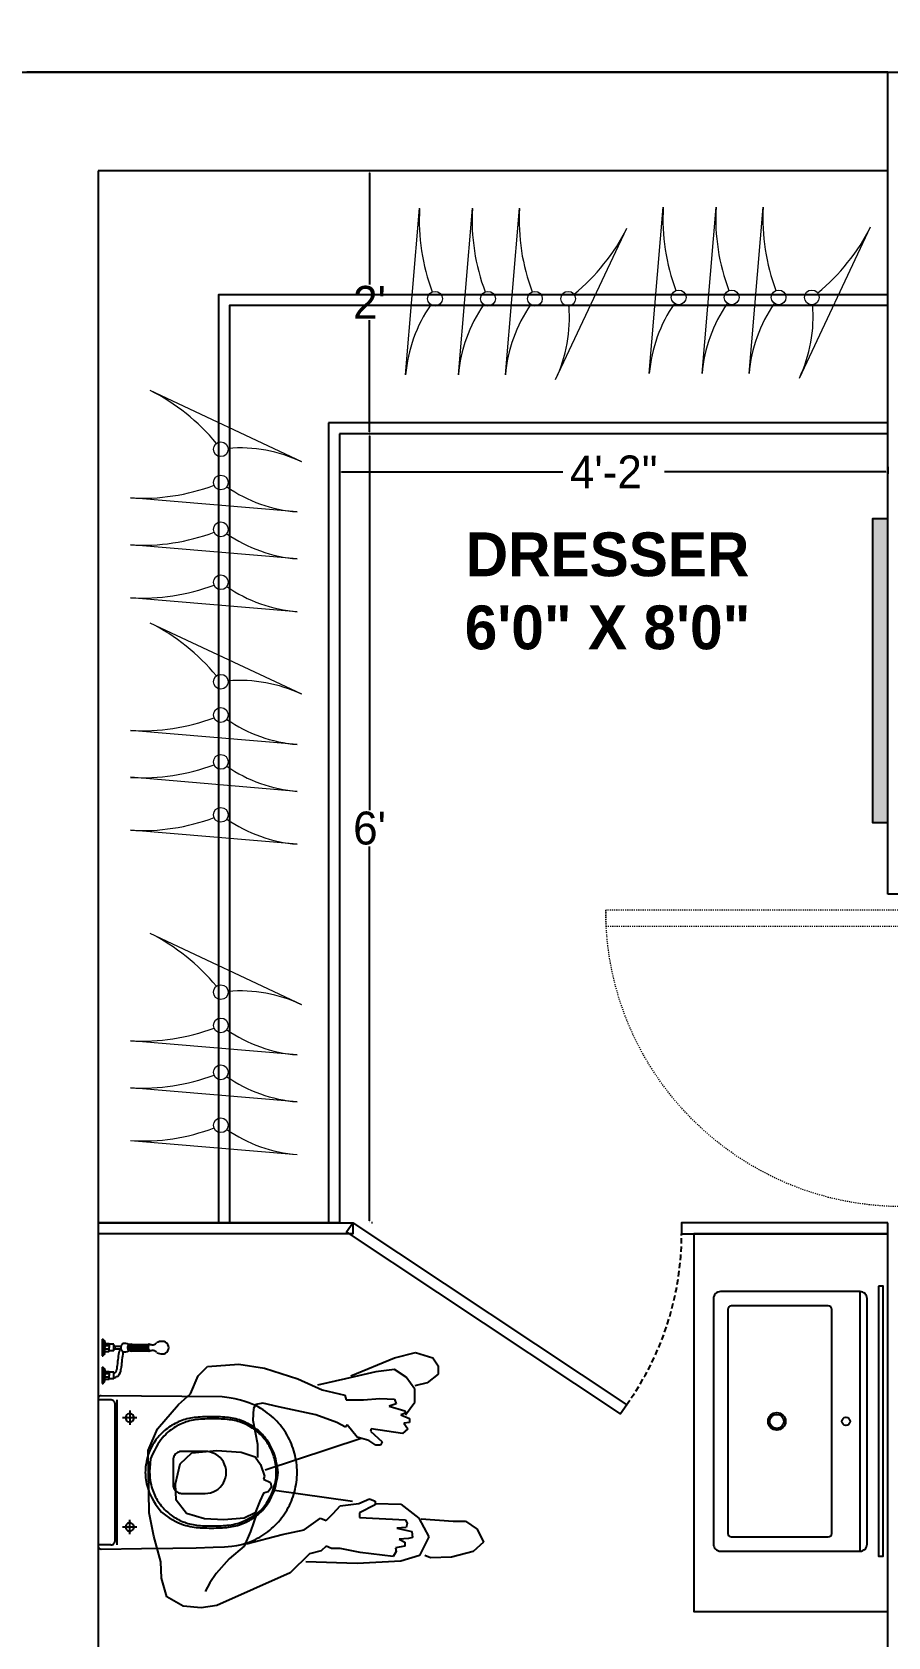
# Model space of a CAD drawing. Header units: inches. Extents: x 9636 to 21597, y -10243 to 557.
# Drawn here: x 10944.4 to 11022.4, y -2623.1 to -2476.7 of the extents above; entities that cross this region are included whole.
import ezdxf

# ---------------------------------------------------------------- set-up
doc = ezdxf.new("R2010")
doc.units = ezdxf.units.IN
doc.header["$MEASUREMENT"] = 0
for name, pattern in [('AUDIT_D_060311083008-3', [0]), ('DASHED', [0.75, 0.5, -0.25]), ('DASHED2', [0.375, 0.25, -0.125]), ('HIDDEN', [0.375, 0.25, -0.125])]:
    doc.linetypes.add(name, pattern=pattern)
for name, color, linetype in [('A-DOOR', 251, 'AUDIT_D_060311083008-3'), ('A-Door-Frame', 1, 'Continuous'), ('A-Door-Swing', 8, 'HIDDEN'), ('Edges', 7, 'Continuous'), ('IEL-HATCH-002', 7, 'Continuous'), ('sanit acces', 4, 'Continuous')]:
    doc.layers.add(name, color=color, linetype=linetype)
doc.layers.add('Furniture', color=251, linetype='Continuous', lineweight=18)
doc.styles.add('HEMI', font='stylu.ttf')
doc.styles.get("Standard").update_dxf_attribs({"font": 'arial.ttf'})
doc.dimstyles.get("Standard").update_dxf_attribs({"dimtxt": 0.18, "dimasz": 0.18, "dimexe": 0.18, "dimexo": 0.0625, "dimgap": 0.09, "dimtad": 0, "dimtih": 1, "dimtoh": 1, "dimdec": 0, "dimzin": 0, "dimdsep": 46, "dimlunit": 4, "dimtxsty": 'Standard', "dimcen": 0.09, "dimadec": 0, "dimazin": 0, "dimtfac": 1, "dimtdec": 0, "dimtofl": 0, "dimtmove": 0, "dimatfit": 3, "dimfxl": 1, "dimtolj": 1, "dimtzin": 0, "dimarcsym": 0})

# ---------------------------------------------------------------- blocks, each defined once
blk = doc.blocks.new('*U116')
at = {"layer": 'A-Door-Frame', "lineweight": 5}
for p, q in [((0, -100), (0, 0)), ((818.2, -100), (818.2, 0))]:
    blk.add_line(p, q, dxfattribs=at)
for points in [[(0, -100), (40, -100), (40, 0), (0, 0)], [(818.2, -100), (778.2, -100), (778.2, 0), (818.2, 0)]]:
    blk.add_lwpolyline(points, dxfattribs=at)
at = {"layer": 'A-Door-Swing', "linetype": 'DASHED2', "lineweight": 5}
blk.add_line((46.6, 0), (784.8, 0), dxfattribs=at)
blk.add_lwpolyline([(40, 0), (40, 738.2), (80, 738.2), (80, 0)], close=True, dxfattribs=at)
blk.add_arc((40, 0), 738.2, 360, 90, dxfattribs=at)
blk = doc.blocks.new('R91')
at = {"color": 9, "linetype": 'ByBlock', "true_color": 0xbbbcbf}
for p, q in [((-440.8, 952.5), (-503.2, 916.9)), ((-372.4, 958.5), (-440.8, 952.5)), ((-312.9, 949.5), (-372.4, 958.5)), ((-33.6, 824.8), (-312.9, 949.5)), ((-503.2, 916.9), (-524, 845.6)), ((-339.7, 863.4), (-357.5, 896.1)), ((-315.9, 827.8), (-339.7, 863.4)), ((-524, 845.6), (-526.9, 783.2)), ((-265.4, 771.4), (-315.9, 827.8)), ((40.7, 753.5), (-33.6, 824.8)), ((-526.9, 783.2), (-553.7, 685.2)), ((-208.9, 723.9), (-265.4, 771.4)), ((222, 789.2), (25.9, 783.2)), ((85.3, 741.7), (40.7, 753.5)), ((103.2, 723.9), (85.3, 741.7)), ((233.9, 747.6), (156.7, 732.8)), ((388.5, 780.3), (222, 789.2)), ((358.8, 762.5), (233.9, 747.6)), ((370.7, 744.6), (358.8, 762.5)), ((367.7, 729.8), (370.7, 744.6)), ((459.8, 759.5), (388.5, 780.3)), ((495.5, 688.2), (459.8, 759.5)), ((501.4, 768.4), (480.6, 759.5)), ((581.7, 765.4), (501.4, 768.4)), ((664.9, 744.6), (581.7, 765.4)), ((703.5, 709), (664.9, 744.6)), ((-553.7, 685.2), (-571.5, 596.2)), ((-185.1, 667.4), (-208.9, 723.9)), ((-200, 714.9), (-63.3, 679.3)), ((-63.3, 679.3), (19.9, 661.5)), ((124, 732.8), (103.2, 723.9)), ((156.7, 732.8), (124, 732.8)), ((403.4, 723.9), (367.7, 729.8)), ((382.5, 697.1), (403.4, 709)), ((418.2, 694.2), (382.5, 697.1)), ((403.4, 709), (403.4, 723.9)), ((433.1, 691.2), (418.2, 694.2)), ((430.1, 667.4), (433.1, 691.2)), ((456.9, 616.9), (495.5, 688.2)), ((679.8, 658.5), (703.5, 709)), ((-360.5, 619.9), (-428.9, 599.1)), ((-286.2, 622.9), (-360.5, 619.9)), ((-208.9, 616.9), (-286.2, 622.9)), ((-167.3, 596.2), (-208.9, 616.9)), ((-161.4, 602.1), (-185.1, 667.4)), ((19.9, 661.5), (82.4, 616.9)), ((82.4, 616.9), (103.2, 625.9)), ((103.2, 625.9), (129.9, 599.1)), ((231, 614), (406.3, 622.9)), ((231, 596.2), (231, 614)), ((373.6, 655.6), (430.1, 667.4)), ((409.3, 652.6), (373.6, 655.6)), ((388.5, 563.5), (456.9, 616.9)), ((406.3, 622.9), (412.3, 637.7)), ((412.3, 637.7), (409.3, 652.6)), ((465.8, 619.9), (587.6, 628.8)), ((587.6, 628.8), (635.2, 628.8)), ((635.2, 628.8), (679.8, 658.5)), ((-571.5, 596.2), (-574.5, 358.6)), ((-428.9, 599.1), (-467.5, 548.6)), ((-149.5, 551.6), (-167.3, 596.2)), ((-134.6, 521.9), (-149.5, 551.6)), ((-93, 510), (204.2, 551.6)), ((129.9, 599.1), (156.7, 569.4)), ((156.7, 569.4), (228, 560.5)), ((228, 560.5), (269.6, 542.7)), ((290.4, 566.5), (231, 596.2)), ((269.6, 542.7), (290.4, 551.6)), ((290.4, 551.6), (290.4, 566.5)), ((293.4, 560.5), (388.5, 563.5)), ((-467.5, 548.6), (-470.5, 486.3)), ((-116.8, 516), (-134.6, 521.9)), ((-104.9, 498.2), (-116.8, 516)), ((-107.9, 480.3), (-104.9, 498.2)), ((-470.5, 486.3), (-452.6, 409.1)), ((-146.5, 412), (-131.6, 456.6)), ((-134.6, 468.5), (-107.9, 480.3)), ((-131.6, 456.6), (-134.6, 468.5)), ((-128.7, 432.8), (236.9, 311.1)), ((-452.6, 409.1), (-408.1, 367.5)), ((-408.1, 367.5), (-312.9, 358.6)), ((-220.8, 364.5), (-167.3, 382.3)), ((-167.3, 382.3), (-146.5, 412)), ((-158.4, 334.8), (-158.4, 385.3)), ((-574.5, 358.6), (-538.8, 275.4)), ((-312.9, 358.6), (-220.8, 364.5)), ((-176.2, 242.8), (-158.4, 334.8)), ((222, 308.1), (183.4, 260.6)), ((266.6, 320), (222, 308.1)), ((293.4, 337.8), (266.6, 320)), ((272.6, 284.3), (317.2, 325.9)), ((311.2, 337.8), (293.4, 337.8)), ((317.2, 325.9), (311.2, 337.8)), ((-538.8, 275.4), (-458.6, 183.4)), ((144.8, 251.7), (64.5, 222)), ((177.5, 269.5), (144.8, 251.7)), ((183.4, 260.6), (177.5, 269.5)), ((275.5, 275.4), (272.6, 284.3)), ((394.4, 293.3), (275.5, 275.4)), ((415.2, 275.4), (394.4, 293.3)), ((400.4, 254.6), (415.2, 275.4)), ((421.2, 251.7), (400.4, 254.6)), ((421.2, 236.8), (421.2, 251.7)), ((-173.3, 198.2), (-176.2, 242.8)), ((-164.3, 183.4), (-173.3, 198.2)), ((-78.1, 192.3), (-137.6, 177.4)), ((64.5, 222), (-78.1, 192.3)), ((343.9, 189.3), (403.4, 207.1)), ((370.7, 180.4), (343.9, 189.3)), ((388.5, 222), (421.2, 236.8)), ((406.3, 216), (388.5, 222)), ((403.4, 207.1), (406.3, 216)), ((406.3, 222), (442, 174.5)), ((-458.6, 183.4), (-414, 141.8)), ((-414, 141.8), (-384.3, 73.5)), ((-137.6, 177.4), (-164.3, 183.4)), ((-3.8, 85.4), (88.3, 127)), ((88.3, 127), (174.5, 147.7)), ((174.5, 147.7), (180.4, 165.6)), ((180.4, 165.6), (245.8, 165.6)), ((245.8, 165.6), (308.2, 159.6)), ((308.2, 159.6), (364.7, 162.6)), ((364.7, 162.6), (370.7, 180.4)), ((442, 124), (409.3, 79.4)), ((442, 174.5), (442, 124)), ((-384.3, 73.5), (-348.6, 37.9)), ((-131.6, 43.8), (-3.8, 85.4)), ((177.5, 85.4), (70.5, 109.1)), ((293.4, 58.7), (177.5, 85.4)), ((198.3, 73.5), (364.7, 5.2)), ((409.3, 79.4), (364.7, 49.7)), ((489.5, 100.2), (442, 112.1)), ((531.2, 67.6), (489.5, 100.2)), ((531.2, 34.9), (531.2, 67.6)), ((-348.6, 37.9), (-229.7, 29)), ((-229.7, 29), (-131.6, 43.8)), ((364.7, 49.7), (293.4, 58.7)), ((364.7, 5.2), (445, -15.6)), ((445, -15.6), (510.3, 5.2)), ((510.3, 5.2), (531.2, 34.9))]:
    blk.add_line(p, q, dxfattribs=at)
blk = doc.blocks.new('wall handshower (top)')
at = {"color": 0}
for p, q in [((29.5, 0), (-29.5, 0)), ((-29.5, 0), (-29.5, -2.7)), ((29.5, 0), (29.5, -2.7)), ((129.5, 0), (70.5, 0)), ((70.5, 0), (70.5, -2.7)), ((129.5, 0), (129.5, -2.7)), ((-27.3, -4), (27.3, -4)), ((-21.5, -10.1), (0, -10.1)), ((-14.1, -10.1), (-14.1, -24.7)), ((-12, -42.7), (-12, -25.9)), ((-12, -25.9), (-0.1, -25.9)), ((-12, -42.7), (11.8, -42.7)), ((-6, -25.9), (-6, -10.1)), ((11.8, -25.9), (-0.1, -25.9)), ((21.5, -10.1), (0, -10.1)), ((5.9, -25.9), (5.9, -10.1)), ((11.8, -42.7), (11.8, -25.9)), ((14, -10.1), (14, -24.7)), ((72.7, -4), (127.3, -4)), ((78.5, -10.1), (100, -10.1)), ((85.9, -10.1), (85.9, -24.7)), ((88, -42.7), (88, -25.9)), ((88, -25.9), (99.9, -25.9)), ((88, -42.7), (111.8, -42.7)), ((94, -25.9), (94, -10.1)), ((94.8, -45.5), (94.8, -67.4)), ((111.8, -25.9), (99.9, -25.9)), ((121.5, -10.1), (100, -10.1)), ((105.1, -45.5), (105.1, -67.7)), ((105.9, -25.9), (105.9, -10.1)), ((111.8, -42.7), (111.8, -25.9)), ((114, -10.1), (114, -24.7)), ((88, -101), (88, -95.2)), ((88, -108.4), (88, -165.2)), ((88.6, -107.2), (88.6, -164.5)), ((89.5, -105.8), (89.5, -163.6)), ((90.7, -104.4), (90.7, -162.5)), ((92.2, -103.2), (92.2, -161.5)), ((93.8, -102.1), (93.8, -160.7)), ((95.7, -101.4), (95.7, -160)), ((97.7, -100.9), (97.7, -159.6)), ((99.7, -100.8), (99.7, -159.5)), ((101.7, -101), (101.7, -159.7)), ((103.7, -101.5), (103.7, -160.1)), ((105.5, -102.3), (105.5, -160.8)), ((107.1, -103.3), (107.1, -161.6)), ((108.5, -104.5), (108.5, -162.6)), ((109.6, -105.8), (109.6, -163.6)), ((110.4, -107), (110.4, -164.4)), ((110.9, -107.8), (110.9, -164.9)), ((111.1, -101), (111.1, -95.2)), ((111.1, -108.4), (111.1, -165.2))]:
    blk.add_line(p, q, dxfattribs=at)
for centre, radius, start, end in [((-27.4, -1.6), 2.41, 207.91788, 271.97177), ((-15, 2), 13.8, 205.78965, 241.65642), ((-10.4, -20.2), 5.86, 230.07929, 254.09241), ((16.8, -40.9), 24.5, 184.30109, 218.58505), ((22.3, -35.7), 32.1, 219.66968, 269.63365), ((22, -37.7), 15.3, 199.05037, 270.60848), ((10.2, -20.2), 5.86, 285.90759, 309.92071), ((15, 2), 13.8, 298.34358, 334.21035), ((-21.2, -678.9), 627.4, 81.06025, 86.04027), ((27.4, -1.6), 2.41, 268.02823, 332.08212), ((72.6, -1.6), 2.41, 207.91788, 271.97177), ((85, 2), 13.8, 205.78965, 241.65642), ((89.6, -20.2), 5.86, 230.07929, 254.09241), ((99.9, -36.8), 10, 215.7762, 324.2238), ((110.2, -20.2), 5.86, 285.90759, 309.92071), ((115, 2), 13.8, 298.34358, 334.21035), ((127.4, -1.6), 2.41, 268.02823, 332.08212), ((-119, -1558.6), 1497.4, 82.50725, 84.59327), ((71.4, -103.7), 44.8, 58.5932, 83.7686), ((73.1, -100.5), 26.8, 64.08238, 83.22663), ((115.2, -81.1), 30.7, 168.40043, 207.22729), ((99.5, -83.4), 16.7, 30.51062, 149.48938), ((90.1, -104.7), 2.8, 137.30645, 222.69355), ((89.2, -101.9), 1.5, 143.14409, 216.85591), ((89.2, -107.5), 1.5, 143.14409, 216.85591), ((99.6, -108.5), 17.6, 49.01472, 130.98528), ((99.6, -109.9), 14.6, 37.5398, 142.4602), ((99.6, -110.3), 13.8, 33.13706, 146.86294), ((99.6, -112.3), 12.9, 26.35513, 153.64487), ((99.6, -113.4), 12.6, 23.43682, 156.56318), ((83.8, -81.1), 30.7, 332.77271, 11.59957), ((109.9, -101.9), 1.5, 323.14409, 36.85591), ((109.1, -104.7), 2.8, 317.30645, 42.69355), ((109.9, -107.5), 1.5, 323.14409, 36.85591), ((90.1, -168.9), 2.8, 137.30645, 222.69355), ((89.2, -166.1), 1.5, 143.14409, 216.85591), ((89.2, -171.7), 1.5, 143.14409, 216.85591), ((99.6, -174.1), 14.6, 37.5398, 142.4602), ((99.6, -174.6), 13.8, 33.13706, 146.86294), ((99.6, -176.5), 12.9, 26.35513, 153.64487), ((99.6, -177.6), 12.6, 23.43682, 156.56318), ((41.8, -182.1), 47.1, 354.37474, 11.64294), ((157.3, -182.1), 47.1, 168.35706, 185.62526), ((109.9, -166.1), 1.5, 323.14409, 36.85591), ((109.1, -168.9), 2.8, 317.30645, 42.69355), ((109.9, -171.7), 1.5, 323.14409, 36.85591), ((119.7, -215.3), 42.7, 153.51235, 181.25169), ((99.5, -216.6), 22.5, 179.13511, 0.86489), ((72.4, -182), 17, 302.64813, 343.71205), ((126.7, -182), 17, 196.28795, 237.35187), ((79.4, -215.3), 42.7, 358.74831, 26.48765)]:
    blk.add_arc(centre, radius, start, end, dxfattribs=at)
blk = doc.blocks.new('Duravit Wall Hung Toilet pl')
at = {"layer": 'Edges'}
for p, q in [((0.4975, 0.5127), (0.4977, 0.5136)), ((0.4975, 0.5118), (0.4975, 0.5127)), ((0.5001, 0.2238), (0.4975, 0.5118)), ((0.4977, 0.5136), (0.498, 0.5144)), ((0.498, 0.5144), (0.4984, 0.5153)), ((0.4984, 0.5153), (0.4989, 0.516)), ((0.4989, 0.516), (0.4995, 0.5167)), ((0.4995, 0.5167), (0.5002, 0.5173)), ((0.5002, 0.5173), (0.501, 0.5178)), ((0.501, 0.5178), (0.5018, 0.5183)), ((0.5018, 0.5183), (0.5027, 0.5186)), ((0.5027, 0.5186), (0.5036, 0.5187)), ((0.5036, 0.5187), (0.5045, 0.5188)), ((0.5045, 0.5188), (0.5074, 0.5188)), ((0.5074, 0.4888), (0.5074, 0.5188)), ((0.5074, 0.5188), (0.8527, 0.5188)), ((0.8527, 0.4888), (0.8527, 0.5188)), ((0.8527, 0.5188), (0.8556, 0.5188)), ((0.8556, 0.5188), (0.8565, 0.5187)), ((0.8565, 0.5187), (0.8574, 0.5186)), ((0.8574, 0.5186), (0.8583, 0.5183)), ((0.8583, 0.5183), (0.8591, 0.5178)), ((0.8591, 0.5178), (0.8599, 0.5173)), ((0.8599, 0.5173), (0.8606, 0.5167)), ((0.8606, 0.5167), (0.8612, 0.516)), ((0.8612, 0.516), (0.8617, 0.5153)), ((0.8617, 0.5153), (0.8621, 0.5144)), ((0.8621, 0.5144), (0.8624, 0.5136)), ((0.8624, 0.5136), (0.8626, 0.5127)), ((0.8626, 0.5127), (0.8626, 0.5118)), ((0.5075, 0.4875), (0.5074, 0.4888)), ((0.8527, 0.4738), (0.5074, 0.4738)), ((0.5078, 0.4862), (0.5075, 0.4875)), ((0.5082, 0.485), (0.5078, 0.4862)), ((0.5088, 0.4838), (0.5082, 0.485)), ((0.5095, 0.4827), (0.5088, 0.4838)), ((0.5104, 0.4817), (0.5095, 0.4827)), ((0.5113, 0.4809), (0.5104, 0.4817)), ((0.5124, 0.4801), (0.5113, 0.4809)), ((0.5136, 0.4796), (0.5124, 0.4801)), ((0.5148, 0.4791), (0.5136, 0.4796)), ((0.5161, 0.4789), (0.5148, 0.4791)), ((0.5174, 0.4788), (0.5161, 0.4789)), ((0.8427, 0.4788), (0.5174, 0.4788)), ((0.5501, 0.4538), (0.5501, 0.4608)), ((0.8101, 0.4538), (0.8101, 0.4608)), ((0.844, 0.4789), (0.8427, 0.4788)), ((0.8453, 0.4791), (0.844, 0.4789)), ((0.8465, 0.4796), (0.8453, 0.4791)), ((0.8477, 0.4801), (0.8465, 0.4796)), ((0.8488, 0.4809), (0.8477, 0.4801)), ((0.8498, 0.4817), (0.8488, 0.4809)), ((0.8506, 0.4827), (0.8498, 0.4817)), ((0.8513, 0.4838), (0.8506, 0.4827)), ((0.8519, 0.485), (0.8513, 0.4838)), ((0.8523, 0.4862), (0.8519, 0.485)), ((0.8526, 0.4875), (0.8523, 0.4862)), ((0.8527, 0.4888), (0.8526, 0.4875)), ((0.5331, 0.4438), (0.5401, 0.4438)), ((0.5401, 0.4438), (0.5404, 0.4464)), ((0.5404, 0.4412), (0.5401, 0.4438)), ((0.5401, 0.4438), (0.5501, 0.4438)), ((0.5404, 0.4464), (0.5414, 0.4488)), ((0.5414, 0.4388), (0.5404, 0.4412)), ((0.5414, 0.4488), (0.543, 0.4509)), ((0.543, 0.4367), (0.5414, 0.4388)), ((0.543, 0.4509), (0.5451, 0.4525)), ((0.5451, 0.4351), (0.543, 0.4367)), ((0.5451, 0.4525), (0.5475, 0.4535)), ((0.5475, 0.4341), (0.5451, 0.4351)), ((0.5475, 0.4535), (0.5501, 0.4538)), ((0.5501, 0.4338), (0.5475, 0.4341)), ((0.5501, 0.4538), (0.5526, 0.4535)), ((0.5501, 0.4438), (0.5501, 0.4538)), ((0.5501, 0.4438), (0.5601, 0.4438)), ((0.5501, 0.4338), (0.5501, 0.4438)), ((0.5526, 0.4341), (0.5501, 0.4338)), ((0.5501, 0.4268), (0.5501, 0.4338)), ((0.5526, 0.4535), (0.5551, 0.4525)), ((0.5551, 0.4351), (0.5526, 0.4341)), ((0.5551, 0.4525), (0.5571, 0.4509)), ((0.5571, 0.4367), (0.5551, 0.4351)), ((0.5571, 0.4509), (0.5587, 0.4488)), ((0.5587, 0.4388), (0.5571, 0.4367)), ((0.5587, 0.4488), (0.5597, 0.4464)), ((0.5597, 0.4412), (0.5587, 0.4388)), ((0.5597, 0.4464), (0.5601, 0.4438)), ((0.5601, 0.4438), (0.5597, 0.4412)), ((0.5601, 0.4438), (0.5671, 0.4438)), ((0.8001, 0.4438), (0.7931, 0.4438)), ((0.8001, 0.4438), (0.8004, 0.4464)), ((0.8101, 0.4438), (0.8001, 0.4438)), ((0.8004, 0.4412), (0.8001, 0.4438)), ((0.8004, 0.4464), (0.8014, 0.4488)), ((0.8014, 0.4388), (0.8004, 0.4412)), ((0.8014, 0.4488), (0.803, 0.4509)), ((0.803, 0.4367), (0.8014, 0.4388)), ((0.803, 0.4509), (0.8051, 0.4525)), ((0.8051, 0.4351), (0.803, 0.4367)), ((0.8051, 0.4525), (0.8075, 0.4535)), ((0.8075, 0.4341), (0.8051, 0.4351)), ((0.8075, 0.4535), (0.8101, 0.4538)), ((0.8101, 0.4338), (0.8075, 0.4341)), ((0.8101, 0.4538), (0.8126, 0.4535)), ((0.8101, 0.4438), (0.8101, 0.4538)), ((0.8201, 0.4438), (0.8101, 0.4438)), ((0.8101, 0.4338), (0.8101, 0.4438)), ((0.8126, 0.4341), (0.8101, 0.4338)), ((0.8101, 0.4268), (0.8101, 0.4338)), ((0.8126, 0.4535), (0.8151, 0.4525)), ((0.8151, 0.4351), (0.8126, 0.4341)), ((0.8151, 0.4525), (0.8171, 0.4509)), ((0.8171, 0.4367), (0.8151, 0.4351)), ((0.8171, 0.4509), (0.8187, 0.4488)), ((0.8187, 0.4388), (0.8171, 0.4367)), ((0.8187, 0.4488), (0.8197, 0.4464)), ((0.8197, 0.4412), (0.8187, 0.4388)), ((0.8197, 0.4464), (0.8201, 0.4438)), ((0.8201, 0.4438), (0.8197, 0.4412)), ((0.8271, 0.4438), (0.8201, 0.4438))]:
    blk.add_line(p, q, dxfattribs=at)
for points in [[(0.8626, 0.5118), (0.8616, 0.4157), (0.8606, 0.3413), (0.8595, 0.2857), (0.8583, 0.2458), (0.857, 0.2184), (0.8556, 0.2007), (0.8541, 0.1894), (0.8525, 0.1816), (0.8507, 0.1747), (0.8488, 0.1682), (0.8467, 0.1621), (0.8445, 0.1562), (0.8422, 0.1506), (0.8397, 0.1451), (0.837, 0.1399), (0.8342, 0.1348), (0.8312, 0.1298), (0.828, 0.1249), (0.8247, 0.1201), (0.8212, 0.1155), (0.8176, 0.1109), (0.8139, 0.1065), (0.8099, 0.1021), (0.8059, 0.098), (0.8017, 0.0939), (0.7974, 0.09), (0.793, 0.0862), (0.7884, 0.0826), (0.7837, 0.0791), (0.7789, 0.0758), (0.774, 0.0727), (0.769, 0.0697), (0.7639, 0.0668), (0.7588, 0.0642), (0.7535, 0.0617), (0.7482, 0.0594), (0.7427, 0.0572), (0.7373, 0.0553), (0.7317, 0.0535), (0.7261, 0.0519), (0.7205, 0.0505), (0.7148, 0.0493), (0.709, 0.0482), (0.7033, 0.0474), (0.6975, 0.0467), (0.6917, 0.0462), (0.6859, 0.0459), (0.6801, 0.0458), (0.6742, 0.0459), (0.6684, 0.0462), (0.6626, 0.0467), (0.6568, 0.0474), (0.6511, 0.0482), (0.6453, 0.0493), (0.6396, 0.0505), (0.634, 0.0519), (0.6284, 0.0535), (0.6229, 0.0553), (0.6174, 0.0572), (0.612, 0.0594), (0.6066, 0.0617), (0.6014, 0.0642), (0.5962, 0.0668), (0.5911, 0.0697), (0.5861, 0.0727), (0.5812, 0.0758), (0.5764, 0.0791), (0.5717, 0.0826), (0.5672, 0.0862), (0.5627, 0.09), (0.5584, 0.0939), (0.5542, 0.098), (0.5502, 0.1022), (0.5462, 0.1065), (0.5424, 0.1111), (0.5387, 0.1159), (0.535, 0.121), (0.5315, 0.1265), (0.5279, 0.1322), (0.5244, 0.1384), (0.521, 0.1451), (0.5176, 0.1524), (0.5143, 0.1607), (0.5111, 0.17), (0.508, 0.1808), (0.5052, 0.1932), (0.5025, 0.2074), (0.5001, 0.2238)], [(0.6801, 0.0908), (0.6679, 0.0926), (0.6573, 0.0946), (0.648, 0.0968), (0.64, 0.0991), (0.633, 0.1015), (0.6269, 0.104), (0.6215, 0.1066), (0.6165, 0.1092), (0.6119, 0.1118), (0.6076, 0.1144), (0.6036, 0.1171), (0.5998, 0.1199), (0.5962, 0.1227), (0.5929, 0.1256), (0.5896, 0.1285), (0.5865, 0.1316), (0.5835, 0.1347), (0.5807, 0.1379), (0.5779, 0.1413), (0.5752, 0.1447), (0.5727, 0.1482), (0.5702, 0.1518), (0.5679, 0.1555), (0.5657, 0.1592), (0.5637, 0.1631), (0.5618, 0.1669), (0.5599, 0.1709), (0.5583, 0.1749), (0.5567, 0.1789), (0.5553, 0.183), (0.5541, 0.1872), (0.5529, 0.1914), (0.5519, 0.1956), (0.5511, 0.1999), (0.5503, 0.2043), (0.5497, 0.2087), (0.5492, 0.2133), (0.5487, 0.218), (0.5484, 0.2229), (0.5481, 0.2279), (0.5479, 0.2332), (0.5477, 0.2385), (0.5476, 0.244), (0.5476, 0.2496), (0.5476, 0.2551), (0.5477, 0.2606), (0.5479, 0.266), (0.5481, 0.2712), (0.5484, 0.2763), (0.5487, 0.2811), (0.5492, 0.2858), (0.5497, 0.2904), (0.5503, 0.2949), (0.5511, 0.2992), (0.5519, 0.3035), (0.5529, 0.3078), (0.5541, 0.3119), (0.5553, 0.3161), (0.5567, 0.3202), (0.5583, 0.3242), (0.5599, 0.3283), (0.5618, 0.3322), (0.5637, 0.3361), (0.5657, 0.3399), (0.5679, 0.3436), (0.5702, 0.3473), (0.5727, 0.3509), (0.5752, 0.3544), (0.5779, 0.3578), (0.5807, 0.3612), (0.5835, 0.3644), (0.5865, 0.3676), (0.5896, 0.3706), (0.5928, 0.3736), (0.5961, 0.3764), (0.5995, 0.3791), (0.6029, 0.3817), (0.6065, 0.3842), (0.6101, 0.3866), (0.6138, 0.3888), (0.6176, 0.391), (0.6215, 0.393), (0.6254, 0.3949), (0.6293, 0.3966), (0.6334, 0.3982), (0.6375, 0.3997), (0.6416, 0.401), (0.6458, 0.4022), (0.65, 0.4033), (0.6542, 0.4042), (0.6585, 0.405), (0.6628, 0.4057), (0.6671, 0.4062), (0.6714, 0.4065), (0.6757, 0.4067), (0.6801, 0.4068), (0.6844, 0.4067), (0.6888, 0.4065), (0.6932, 0.4061), (0.6977, 0.4055), (0.7023, 0.4047), (0.7071, 0.4037), (0.712, 0.4025), (0.7171, 0.4011), (0.7224, 0.3994), (0.728, 0.3973), (0.7341, 0.3947), (0.7407, 0.3914), (0.748, 0.3873), (0.756, 0.3822), (0.7648, 0.3761), (0.7747, 0.3687)], [(0.7711, 0.132), (0.7617, 0.1249), (0.7531, 0.119), (0.7454, 0.1141), (0.7384, 0.1101), (0.7321, 0.1069), (0.7262, 0.1044), (0.7208, 0.1024), (0.7157, 0.1008), (0.7108, 0.0994), (0.7061, 0.0982), (0.7015, 0.0973), (0.697, 0.0965), (0.6927, 0.096), (0.6884, 0.0956), (0.6842, 0.0953), (0.6801, 0.0953), (0.6759, 0.0953), (0.6717, 0.0956), (0.6675, 0.0959), (0.6634, 0.0964), (0.6593, 0.097), (0.6552, 0.0978), (0.6511, 0.0986), (0.647, 0.0997), (0.643, 0.1008), (0.639, 0.1021), (0.6351, 0.1036), (0.6312, 0.1051), (0.6274, 0.1068), (0.6237, 0.1086), (0.6199, 0.1105), (0.6163, 0.1126), (0.6127, 0.1147), (0.6092, 0.117), (0.6058, 0.1194), (0.6025, 0.1219), (0.5992, 0.1246), (0.5961, 0.1273), (0.593, 0.1301), (0.59, 0.1331), (0.5872, 0.1361), (0.5844, 0.1392), (0.5817, 0.1424), (0.5791, 0.1457), (0.5767, 0.1491), (0.5744, 0.1526), (0.5721, 0.1561), (0.57, 0.1597), (0.568, 0.1634), (0.5662, 0.1671), (0.5645, 0.1709), (0.5628, 0.1748), (0.5614, 0.1787), (0.56, 0.1826), (0.5588, 0.1866), (0.5577, 0.1907), (0.5568, 0.1947), (0.5559, 0.1989), (0.5552, 0.2031), (0.5546, 0.2074), (0.5541, 0.2119), (0.5537, 0.2166), (0.5533, 0.2214), (0.5531, 0.2265), (0.5529, 0.2318), (0.5527, 0.2373), (0.5526, 0.2429), (0.5526, 0.2485), (0.5527, 0.2542), (0.5528, 0.2598), (0.553, 0.2653), (0.5532, 0.2705), (0.5536, 0.2755), (0.554, 0.2803), (0.5545, 0.2848), (0.5552, 0.2892), (0.5559, 0.2934), (0.5567, 0.2975), (0.5576, 0.3015), (0.5587, 0.3055), (0.5599, 0.3094), (0.5612, 0.3132), (0.5626, 0.317), (0.5642, 0.3208), (0.5659, 0.3245), (0.5677, 0.3282), (0.5696, 0.3318), (0.5716, 0.3353), (0.5738, 0.3388), (0.576, 0.3422), (0.5785, 0.3456), (0.5811, 0.349), (0.5839, 0.3523), (0.587, 0.3557), (0.5903, 0.3591), (0.5939, 0.3625), (0.5978, 0.366), (0.6022, 0.3696), (0.6072, 0.3733), (0.613, 0.3771), (0.6198, 0.3811), (0.6276, 0.3852), (0.6368, 0.3896), (0.6474, 0.3941)], [(0.6474, 0.3941), (0.6589, 0.3954), (0.6691, 0.3962), (0.678, 0.3965), (0.6858, 0.3964), (0.6927, 0.3959), (0.6989, 0.3952), (0.7045, 0.3942), (0.7096, 0.3931), (0.7144, 0.3919), (0.719, 0.3906), (0.7233, 0.3891), (0.7274, 0.3876), (0.7314, 0.386), (0.7352, 0.3843), (0.7388, 0.3824), (0.7424, 0.3804), (0.7459, 0.3784), (0.7494, 0.3762), (0.7527, 0.3739), (0.756, 0.3715), (0.7593, 0.369), (0.7624, 0.3664), (0.7654, 0.3637), (0.7684, 0.3609), (0.7713, 0.358), (0.774, 0.355), (0.7767, 0.3519), (0.7793, 0.3487), (0.7817, 0.3455), (0.7841, 0.3422), (0.7864, 0.3388), (0.7885, 0.3353), (0.7905, 0.3318), (0.7924, 0.3282), (0.7942, 0.3245), (0.7959, 0.3208), (0.7975, 0.317), (0.7989, 0.3132), (0.8002, 0.3094), (0.8014, 0.3055), (0.8025, 0.3015), (0.8034, 0.2975), (0.8042, 0.2934), (0.805, 0.2892), (0.8056, 0.2848), (0.8061, 0.2803), (0.8065, 0.2755), (0.8069, 0.2705), (0.8071, 0.2653), (0.8073, 0.2598), (0.8075, 0.2542), (0.8075, 0.2485), (0.8075, 0.2429), (0.8074, 0.2373), (0.8073, 0.2318), (0.807, 0.2265), (0.8068, 0.2214), (0.8064, 0.2165), (0.806, 0.2118), (0.8054, 0.2071), (0.8047, 0.2025), (0.8038, 0.1978), (0.8027, 0.193), (0.8014, 0.1881), (0.7998, 0.1829), (0.7979, 0.1774), (0.7955, 0.1715), (0.7924, 0.1651), (0.7886, 0.1581), (0.7839, 0.1503), (0.7781, 0.1416), (0.7711, 0.132)], [(0.7747, 0.3687), (0.7819, 0.3587), (0.7879, 0.3497), (0.7928, 0.3416), (0.7968, 0.3343), (0.8, 0.3276), (0.8025, 0.3215), (0.8045, 0.3158), (0.8061, 0.3105), (0.8075, 0.3053), (0.8086, 0.3004), (0.8095, 0.2955), (0.8103, 0.2908), (0.8109, 0.286), (0.8114, 0.2812), (0.8117, 0.2763), (0.812, 0.2712), (0.8122, 0.266), (0.8124, 0.2606), (0.8125, 0.2551), (0.8125, 0.2496), (0.8125, 0.244), (0.8124, 0.2385), (0.8122, 0.2332), (0.812, 0.2279), (0.8117, 0.2229), (0.8114, 0.218), (0.8109, 0.2133), (0.8104, 0.2087), (0.8098, 0.2043), (0.809, 0.1999), (0.8082, 0.1956), (0.8072, 0.1914), (0.8061, 0.1872), (0.8048, 0.183), (0.8034, 0.1789), (0.8018, 0.1749), (0.8002, 0.1709), (0.7984, 0.1669), (0.7964, 0.1631), (0.7944, 0.1592), (0.7922, 0.1555), (0.7899, 0.1518), (0.7874, 0.1482), (0.7849, 0.1447), (0.7822, 0.1413), (0.7795, 0.1379), (0.7766, 0.1347), (0.7736, 0.1316), (0.7705, 0.1285), (0.7673, 0.1256), (0.7639, 0.1227), (0.7603, 0.1199), (0.7565, 0.1171), (0.7525, 0.1144), (0.7482, 0.1118), (0.7436, 0.1092), (0.7386, 0.1066), (0.7332, 0.104), (0.7271, 0.1015), (0.7201, 0.0991), (0.7121, 0.0968), (0.7028, 0.0946), (0.6922, 0.0926), (0.6801, 0.0908)], [(0.6496, 0.2247), (0.6447, 0.229), (0.6404, 0.2339), (0.6368, 0.2394), (0.6339, 0.2452), (0.6318, 0.2514), (0.6305, 0.2578), (0.6301, 0.2644), (0.6301, 0.3205), (0.6302, 0.3231), (0.6307, 0.3257), (0.6316, 0.3282), (0.6327, 0.3305), (0.6342, 0.3327), (0.6359, 0.3347), (0.6379, 0.3364), (0.6401, 0.3378), (0.6424, 0.339), (0.6449, 0.3398), (0.6474, 0.3403)], [(0.6474, 0.3403), (0.6501, 0.3405), (0.7101, 0.3405), (0.7127, 0.3403), (0.7152, 0.3398), (0.7177, 0.339), (0.7201, 0.3378), (0.7222, 0.3364), (0.7242, 0.3347), (0.7259, 0.3327), (0.7274, 0.3305), (0.7285, 0.3282), (0.7294, 0.3257), (0.7299, 0.3231), (0.7301, 0.3205)], [(0.7301, 0.3205), (0.7301, 0.2644), (0.7296, 0.2578), (0.7284, 0.2514), (0.7263, 0.2452), (0.7234, 0.2394), (0.7197, 0.2339), (0.7154, 0.229), (0.7105, 0.2247), (0.7051, 0.2211), (0.6992, 0.2182)], [(0.6992, 0.2182), (0.693, 0.2161), (0.6866, 0.2148), (0.6801, 0.2144), (0.6735, 0.2148), (0.6671, 0.2161), (0.6609, 0.2182), (0.6551, 0.2211), (0.6496, 0.2247)]]:
    blk.add_lwpolyline(points, dxfattribs=at)
blk = doc.blocks.new('RGF')
at = {"xscale": 38.34206489527691, "yscale": 38.34206489527691, "zscale": 38.34206489527691}
blk.add_blockref('Duravit Wall Hung Toilet pl', (4343.89, 735.65), dxfattribs=at)
at = {"layer": 'sanit acces', "color": 250, "lineweight": 9, "xscale": -0.025408890989909, "yscale": 0.025408890989909, "zscale": 0.025408890989909}
blk.add_blockref('wall handshower (top)', (4361.11, 755.19), dxfattribs=at)
blk = doc.blocks.new('BASIN23')
at = {"color": 252}
blk.add_line((4619.05, 4552.68), (4590.2, 4552.68), dxfattribs=at)
for points in [[(4618.28, 4553.45), (4590.97, 4553.45, 0.414214), (4590.2, 4552.68), (4590.2, 4537.16, 0.414214), (4590.97, 4536.39), (4618.28, 4536.39, 0.414214), (4619.05, 4537.16), (4619.05, 4552.68, 0.414214)], [(4617.07, 4549.53), (4592.18, 4549.53, 0.414214), (4591.79, 4549.14), (4591.79, 4538.37, 0.414214), (4592.18, 4537.98), (4617.07, 4537.98, 0.414214), (4617.46, 4538.37), (4617.46, 4549.14, 0.414214)]]:
    blk.add_lwpolyline(points, format="xyb", close=True, dxfattribs=at)
for centre, radius in [((4604.62, 4551.1), 0.455), ((4604.62, 4543.42), 0.971), ((4604.62, 4543.42), 0.777)]:
    blk.add_circle(centre, radius, dxfattribs=at)
blk = doc.blocks.new('46u46 u')
at = {"layer": 'Furniture', "color": 133, "lineweight": -2, "true_color": 0x84cdcc}
for p, q in [((1719223.22, 5855.25), (1719238.43, 5853.97)), ((1719223.22, 5850.43), (1719238.43, 5849.14)), ((1719223.22, 5846.14), (1719238.43, 5844.86)), ((1719222.81, 5841.56), (1719236.62, 5835.07))]:
    blk.add_line(p, q, dxfattribs=at)
for centre in [(1719230.18, 5852.56), (1719230.18, 5847.73), (1719230.18, 5843.45), (1719230.18, 5840.42)]:
    blk.add_circle(centre, 0.673, dxfattribs=at)
for centre, radius, start, end in [((1719222.13, 5842.1), 13.19, 55.3487, 85.2486), ((1719237.35, 5835.38), 18.62, 86.6903, 110.6016), ((1719222.13, 5837.28), 13.19, 55.3487, 85.2486), ((1719237.35, 5830.56), 18.62, 86.6903, 110.6016), ((1719222.13, 5833), 13.19, 55.3487, 85.2486), ((1719237.35, 5826.27), 18.62, 86.6903, 110.6016), ((1719228.44, 5853.49), 13.19, 244.7514, 274.6513), ((1719244.98, 5851.7), 18.62, 219.3984, 243.3097)]:
    blk.add_arc(centre, radius, start, end, dxfattribs=at)
blk = doc.blocks.new('*D137')
at = {"color": 5, "lineweight": -2, "transparency": 16777216}
for p, q in [((10975.17, -2513.52), (10975.17, -2547.7)), ((10975.17, -2585.16), (10975.17, -2550.99))]:
    blk.add_line(p, q, dxfattribs=at)
at = {"color": 254, "lineweight": -2, "transparency": 16777216}
for p, q in [((10975.43, -2513.34), (10975.35, -2513.34)), ((10975.43, -2585.34), (10975.35, -2585.34))]:
    blk.add_line(p, q, dxfattribs=at)
at = {"color": 5, "transparency": 16777216}
for points in [[(10975.14, -2513.52), (10975.2, -2513.52), (10975.17, -2513.34)], [(10975.14, -2585.16), (10975.2, -2585.16), (10975.17, -2585.34)]]:
    blk.add_solid(points, dxfattribs=at)
at = {"layer": 'Defpoints', "color": 0, "transparency": 16777216}
for p in [(10972.43, -2513.34), (10975.17, -2513.34), (10972.43, -2585.34)]:
    blk.add_point(p, dxfattribs=at)
at = {"color": 5, "transparency": 16777216, "insert": (10975.17, -2549.34), "char_height": 3, "attachment_point": 5, "style": 'HEMI'}
blk.add_mtext("\\A1;6'", dxfattribs=at)
blk = doc.blocks.new('*D138')
at = {"color": 254, "lineweight": -2, "transparency": 16777216}
for p, q in [((10972.43, -2516.34), (10972.43, -2517)), ((11022.43, -2516.34), (11022.43, -2517))]:
    blk.add_line(p, q, dxfattribs=at)
at = {"color": 5, "lineweight": -2, "transparency": 16777216}
for p, q in [((10972.61, -2516.82), (10992.8, -2516.82)), ((11022.25, -2516.82), (11002.07, -2516.82))]:
    blk.add_line(p, q, dxfattribs=at)
at = {"color": 5, "transparency": 16777216}
for points in [[(10972.61, -2516.79), (10972.61, -2516.85), (10972.43, -2516.82)], [(11022.25, -2516.79), (11022.25, -2516.85), (11022.43, -2516.82)]]:
    blk.add_solid(points, dxfattribs=at)
at = {"layer": 'Defpoints', "color": 0, "transparency": 16777216}
for p in [(10972.43, -2513.34), (11022.43, -2513.34), (11022.43, -2516.82)]:
    blk.add_point(p, dxfattribs=at)
at = {"color": 5, "transparency": 16777216, "insert": (10997.43, -2516.82), "char_height": 3, "attachment_point": 5, "style": 'HEMI'}
blk.add_mtext('\\A1;4\'-2"', dxfattribs=at)
blk = doc.blocks.new('*D139')
at = {"color": 5, "lineweight": -2, "transparency": 16777216}
for p, q in [((10975.17, -2489.52), (10975.17, -2499.72)), ((10975.17, -2513.16), (10975.17, -2502.96))]:
    blk.add_line(p, q, dxfattribs=at)
at = {"color": 254, "lineweight": -2, "transparency": 16777216}
for p, q in [((10978.17, -2489.34), (10975.35, -2489.34)), ((10978.17, -2513.34), (10975.35, -2513.34))]:
    blk.add_line(p, q, dxfattribs=at)
at = {"color": 5, "transparency": 16777216}
for points in [[(10975.14, -2489.52), (10975.2, -2489.52), (10975.17, -2489.34)], [(10975.14, -2513.16), (10975.2, -2513.16), (10975.17, -2513.34)]]:
    blk.add_solid(points, dxfattribs=at)
at = {"layer": 'Defpoints', "color": 0, "transparency": 16777216}
for p in [(10975.17, -2489.34), (10975.17, -2489.34), (10975.17, -2513.34)]:
    blk.add_point(p, dxfattribs=at)
at = {"color": 5, "transparency": 16777216, "insert": (10975.17, -2501.34), "char_height": 3, "attachment_point": 5, "style": 'HEMI'}
blk.add_mtext("\\A1;2'", dxfattribs=at)

msp = doc.modelspace()

# ---------------------------------------------------------------- hatches: boundary and pattern name
at = {"layer": 'IEL-HATCH-002', "true_color": 0x7aafdf, "transparency": 33554687}
h = msp.add_hatch(color=143, dxfattribs=at)
h.dxf.hatch_style = 1
h.paths.add_polyline_path([(11022.43, -2521.09), (11021.04, -2521.09), (11021.04, -2548.8), (11022.43, -2548.8)])

# ---------------------------------------------------------------- linework, layer by layer
for p, q in [((11022.43, -2480.34), (10943.93, -2480.34)), ((11022.43, -2480.34), (11254.43, -2480.34)), ((11022.43, -2555.34), (11022.43, -2480.34)), ((11022.43, -2489.34), (10950.43, -2489.34)), ((10950.43, -2489.34), (10950.43, -2699.34)), ((11022.43, -2512.34), (10971.43, -2512.34)), ((10971.43, -2512.34), (10971.43, -2585.34)), ((11022.43, -2513.34), (10972.43, -2513.34)), ((10972.43, -2513.34), (10972.43, -2585.34)), ((11027.43, -2555.34), (11022.43, -2555.34)), ((10972.43, -2585.34), (10950.43, -2585.34)), ((11022.43, -2699.34), (11022.43, -2585.34))]:
    msp.add_line(p, q)
at = {"color": 18, "true_color": 0x000000}
msp.add_lwpolyline([(10661.43, -2480.34), (11254.43, -2480.34), (11254.43, -2342.34), (10661.43, -2342.34)], close=True, dxfattribs=at)
at = {"color": 252, "true_color": 0x939598}
for points in [[(10961.43, -2585.34), (10961.43, -2500.61), (11022.43, -2500.61)], [(10962.43, -2585.34), (10962.43, -2501.61), (11022.43, -2501.61)]]:
    msp.add_lwpolyline(points, dxfattribs=at)
for points in [[(11022.43, -2521.09), (11021.04, -2521.09), (11021.04, -2548.8), (11022.43, -2548.8)], [(11004.73, -2586.34), (11004.73, -2620.82), (11022.43, -2620.82), (11022.43, -2586.34)]]:
    msp.add_lwpolyline(points, close=True)
at = {"color": 152, "true_color": 0x2776bb}
for points in [[(10950.43, -2585.34), (10973.63, -2585.34), (10973.63, -2586.34), (10950.43, -2586.34)], [(11022.43, -2585.34), (11003.63, -2585.34), (11003.63, -2586.34), (11022.43, -2586.34)]]:
    msp.add_lwpolyline(points, dxfattribs=at)
msp.add_lwpolyline([(10973.63, -2585.34), (10998.62, -2601.95), (10998.06, -2602.78), (10973.08, -2586.17)], close=True, dxfattribs=at)
at = {"color": 143, "true_color": 0x7aafdf}
msp.add_lwpolyline([(11021.58, -2591.13), (11021.58, -2615.76), (11021.99, -2615.76), (11021.99, -2591.13)], close=True, dxfattribs=at)
at = {"color": 152, "linetype": 'DASHED', "true_color": 0x2776bb}
msp.add_arc((10976.84, -2586.34), 26.79, 324.3678, 359.9984, dxfattribs=at)

# ---------------------------------------------------------------- block references
at = {"lineweight": 9}
for p, rotation in [((16833.7, -1721731.19), 89.99999999999997), ((16855.92, -1721731.07), 89.99999999999997), ((1730191.79, 3325.67), 180), ((1730191.79, 3304.45), 180), ((1730191.79, 3276.12), 180)]:
    msp.add_blockref('46u46 u', p, dxfattribs=dict(at, rotation=rotation))
for name, p, xscale, yscale, zscale, rotation in [('BASIN23', (7282.29, 1176.79), 0.8209703137976561, 0.8209703137976561, 0.8209703137976561, 269.9999999999999), ('R91', (10968.73, -2597.55), -0.02391704047119125, 0.02391704047119125, 0.02391704047119125, 180)]:
    msp.add_blockref(name, p, dxfattribs=dict(xscale=xscale, yscale=yscale, zscale=zscale, rotation=rotation))
at = {"xscale": -1, "rotation": 90.00000000000087}
msp.add_blockref('RGF', (11705.97, 1761.84), dxfattribs=at)
at = {"layer": 'A-DOOR', "lineweight": 5, "xscale": -0.03666666666666651, "yscale": 0.03666666666666651, "zscale": 0.03666666666666651, "rotation": 90}
msp.add_blockref('*U116', (11023.77, -2555.34), dxfattribs=at)

# ---------------------------------------------------------------- texts
at = {"color": 1, "lineweight": 15, "insert": (11037.45, -2522.33), "char_height": 4, "width": 81.1585, "attachment_point": 3, "rotation": 0.0094, "style": 'HEMI'}
msp.add_mtext('\\pxqc;{\\fStylus BT|b1|i0|c0|p34;DRESSER\\P6\'0" X 8\'0"}', dxfattribs=at)

# ---------------------------------------------------------------- dimensions: what is measured, and where the dimension line sits
for base, p1, p2, picture, middle in [((10975.17, -2489.34), (10975.17, -2513.34), (10975.17, -2489.34), '*D139', (10975.17, -2501.34)), ((10975.17, -2513.34), (10972.43, -2585.34), (10972.43, -2513.34), '*D137', (10975.17, -2549.34))]:
    dim = msp.add_linear_dim(base=base, p1=p1, p2=p2, angle=90, dimstyle='Standard', override={"dimtxt": 3, "dimexo": 3, "dimtxsty": 'HEMI', "dimclrd": 5, "dimclre": 254, "dimclrt": 5, "dimfxl": 0.03937, "dimarcsym": 1})
    dim.commit()
    dim.dimension.update_dxf_attribs({"geometry": picture, "text_midpoint": middle})
dim = msp.add_linear_dim(base=(11022.43, -2516.82), p1=(10972.43, -2513.34), p2=(11022.43, -2513.34), dimstyle='Standard', override={"dimtxt": 3, "dimexo": 3, "dimtxsty": 'HEMI', "dimclrd": 5, "dimclre": 254, "dimclrt": 5, "dimfxl": 0.03937, "dimarcsym": 1})
dim.commit()
dim.dimension.update_dxf_attribs({"geometry": '*D138', "text_midpoint": (10997.43, -2516.82)})

doc.saveas('drawing.dxf')
